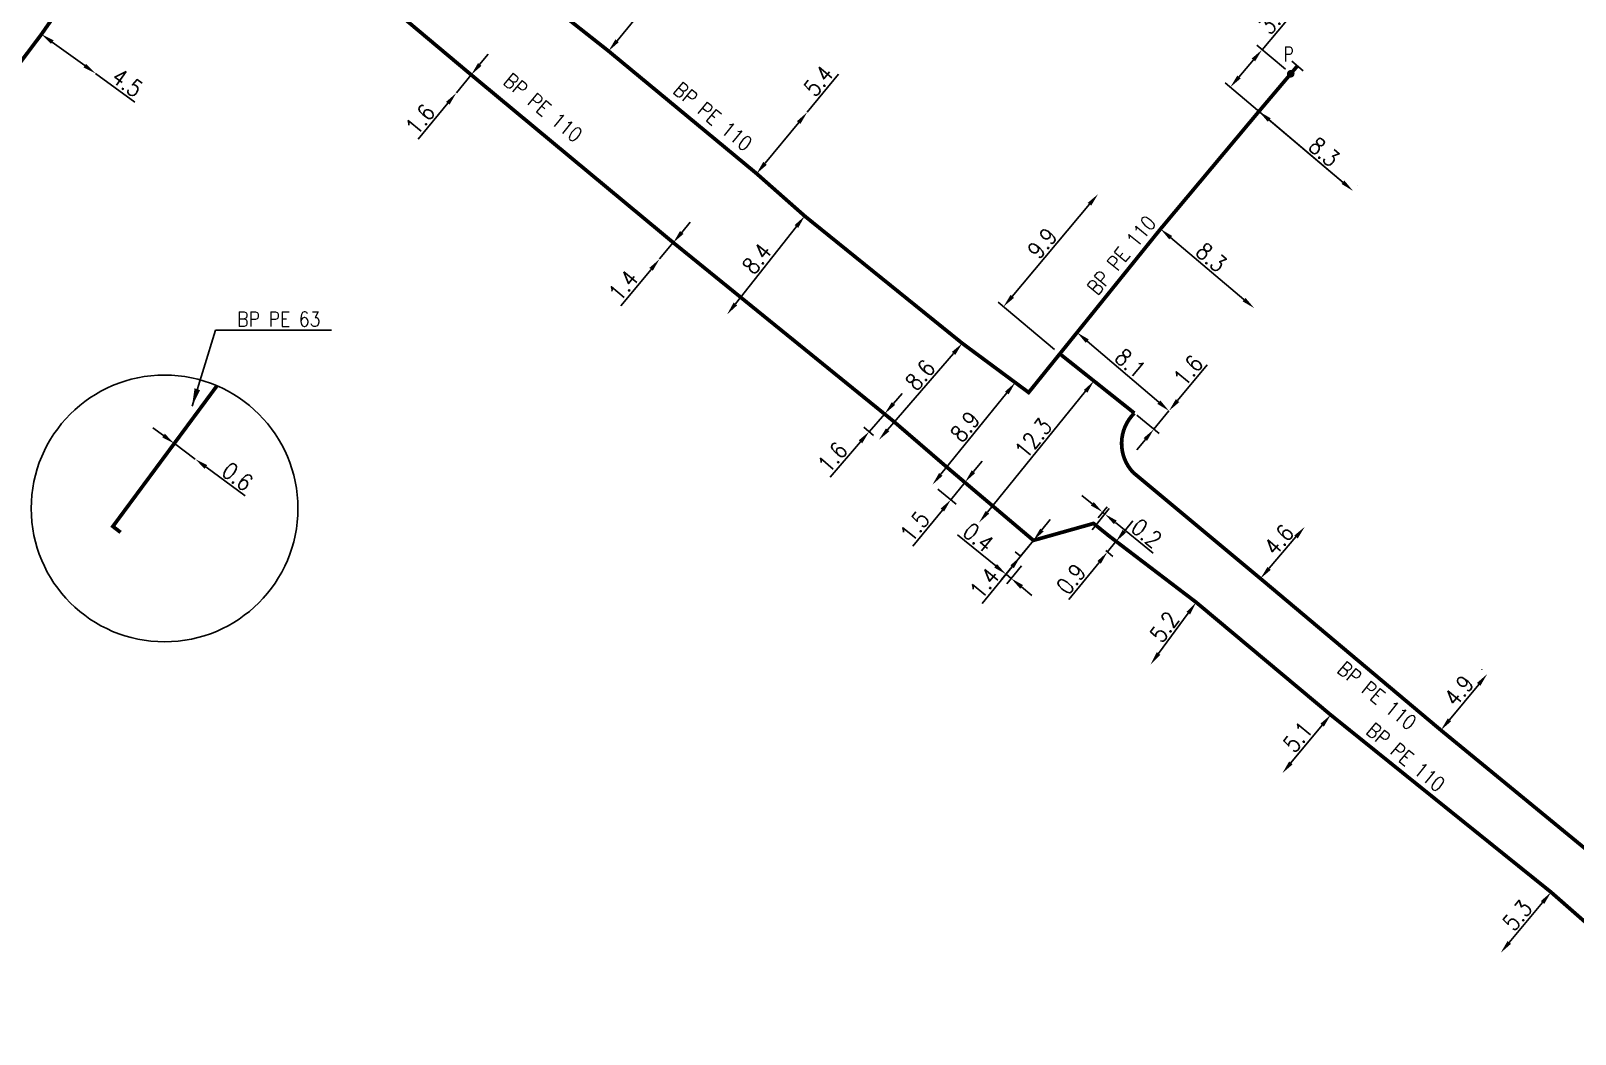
# Model space of a CAD drawing. Header units: millimetres. Extents: x 184998 to 186003, y 126995 to 128002.
# Drawn here: x 185637.4 to 185741.4, y 127621.7 to 127689.2 of the extents above; entities that cross this region are included whole.
import ezdxf
from ezdxf.enums import TextEntityAlignment as Align

# ---------------------------------------------------------------- set-up
doc = ezdxf.new("R2010")
doc.units = ezdxf.units.MM
doc.header["$PDMODE"] = 34
doc.linetypes.add('L_25_PE', pattern=[2000, 1000, 1000])
doc.layers.get('0').update_dxf_attribs({"linetype": 'CONTINUOUS'})
doc.layers.get('DEFPOINTS').update_dxf_attribs({"linetype": 'CONTINUOUS'})
for name, color, linetype in [('L_150', 1, 'CONTINUOUS'), ('L_300', 7, 'CONTINUOUS'), ('L_340', 7, 'CONTINUOUS'), ('L_900', 7, 'CONTINUOUS')]:
    doc.layers.add(name, color=color, linetype=linetype)
doc.styles.add('G_ROMANS', font='ROMANS.SHX', dxfattribs={"width": 0.75})
doc.styles.get("Standard").update_dxf_attribs({"font": 'romans.shx', "width": 0.85})
doc.dimstyles.get("Standard").update_dxf_attribs({"dimtxt": 1.5, "dimasz": 1.2, "dimexe": 0.625, "dimexo": 0.625, "dimgap": 0.25, "dimtad": 1, "dimdec": 1, "dimzin": 0, "dimdsep": 46, "dimtxsty": 'Standard', "dimcen": -0.5, "dimadec": 0, "dimazin": 0, "dimtfac": 1, "dimtdec": 1, "dimtmove": 0, "dimatfit": 3, "dimfxl": 0, "dimtolj": 1, "dimtzin": 0, "dimarcsym": 0})

# ---------------------------------------------------------------- blocks, each defined once
blk = doc.blocks.new('*D470')
at = {"layer": 'DEFPOINTS', "color": 0, "linetype": 'Continuous', "transparency": 16777216}
for p in [(185638.1, 127688.99), (185641.75, 127686.35), (185641.75, 127686.35)]:
    blk.add_point(p, dxfattribs=at)
at = {"layer": 'L_150', "color": 0, "linetype": 'Continuous', "lineweight": -2, "transparency": 16777216}
for p, q in [((185638.83, 127688.46), (185641.02, 127686.88)), ((185641.75, 127686.35), (185644.4, 127684.42))]:
    blk.add_line(p, q, dxfattribs=at)
at = {"layer": 'L_150', "color": 0, "linetype": 'Continuous', "transparency": 16777216}
for points in [[(185638.92, 127688.59), (185638.74, 127688.34), (185638.1, 127688.99)], [(185641.11, 127687), (185640.93, 127686.76), (185641.75, 127686.35)]]:
    blk.add_solid(points, dxfattribs=at)
at = {"layer": 'L_150', "color": 0, "linetype": 'Continuous', "transparency": 16777216, "insert": (185643.88, 127685.73), "char_height": 1.125, "attachment_point": 5, "rotation": 324.0127}
blk.add_mtext('\\A1;4.5', dxfattribs=at)
blk = doc.blocks.new('*D533')
at = {"layer": 'DEFPOINTS', "color": 0, "linetype": 'Continuous', "transparency": 16777216}
for p in [(185679.69, 127691.98), (185679.69, 127691.98), (185676.29, 127687.86)]:
    blk.add_point(p, dxfattribs=at)
at = {"layer": 'L_150', "color": 0, "linetype": 'Continuous', "lineweight": -2, "transparency": 16777216}
for p, q in [((185679.69, 127691.98), (185681.77, 127694.51)), ((185676.86, 127688.55), (185679.11, 127691.28))]:
    blk.add_line(p, q, dxfattribs=at)
at = {"layer": 'L_150', "color": 0, "linetype": 'Continuous', "transparency": 16777216}
for points in [[(185679, 127691.38), (185679.23, 127691.19), (185679.69, 127691.98)], [(185676.75, 127688.65), (185676.98, 127688.46), (185676.29, 127687.86)]]:
    blk.add_solid(points, dxfattribs=at)
at = {"layer": 'L_150', "color": 0, "linetype": 'Continuous', "transparency": 16777216, "insert": (185680.44, 127694.07), "char_height": 1.125, "attachment_point": 5, "rotation": 50.4759}
blk.add_mtext('\\A1;5.3', dxfattribs=at)
blk = doc.blocks.new('*D534')
at = {"layer": 'DEFPOINTS', "color": 0, "linetype": 'Continuous', "transparency": 16777216}
for p in [(185689.67, 127683.74), (185689.67, 127683.74), (185686.26, 127679.61)]:
    blk.add_point(p, dxfattribs=at)
at = {"layer": 'L_150', "color": 0, "linetype": 'Continuous', "lineweight": -2, "transparency": 16777216}
for p, q in [((185689.67, 127683.74), (185691.78, 127686.3)), ((185686.83, 127680.3), (185689.1, 127683.05))]:
    blk.add_line(p, q, dxfattribs=at)
at = {"layer": 'L_150', "color": 0, "linetype": 'Continuous', "transparency": 16777216}
for points in [[(185688.98, 127683.14), (185689.21, 127682.95), (185689.67, 127683.74)], [(185686.71, 127680.4), (185686.95, 127680.2), (185686.26, 127679.61)]]:
    blk.add_solid(points, dxfattribs=at)
at = {"layer": 'L_150', "color": 0, "linetype": 'Continuous', "transparency": 16777216, "insert": (185690.43, 127685.85), "char_height": 1.125, "attachment_point": 5, "rotation": 50.4759}
blk.add_mtext('\\A1;5.4', dxfattribs=at)
blk = doc.blocks.new('*D535')
at = {"layer": 'DEFPOINTS', "color": 0, "linetype": 'Continuous', "transparency": 16777216}
for p in [(185689.5, 127676.75), (185684.27, 127670.12), (185684.27, 127670.12)]:
    blk.add_point(p, dxfattribs=at)
at = {"layer": 'L_150', "color": 0, "linetype": 'Continuous', "lineweight": -2, "transparency": 16777216}
blk.add_line((185688.94, 127676.04), (185684.83, 127670.83), dxfattribs=at)
at = {"layer": 'L_150', "color": 0, "linetype": 'Continuous', "transparency": 16777216}
for points in [[(185688.82, 127676.14), (185689.06, 127675.95), (185689.5, 127676.75)], [(185684.71, 127670.92), (185684.95, 127670.74), (185684.27, 127670.12)]]:
    blk.add_solid(points, dxfattribs=at)
at = {"layer": 'L_150', "color": 0, "linetype": 'Continuous', "transparency": 16777216, "insert": (185686.28, 127673.88), "char_height": 1.125, "attachment_point": 5, "rotation": 51.7425}
blk.add_mtext('\\A1;8.4', dxfattribs=at)
blk = doc.blocks.new('*D536')
at = {"layer": 'DEFPOINTS', "color": 0, "linetype": 'Continuous', "transparency": 16777216}
for p in [(185700.11, 127668.18), (185694.49, 127661.67), (185694.49, 127661.67)]:
    blk.add_point(p, dxfattribs=at)
at = {"layer": 'L_150', "color": 0, "linetype": 'Continuous', "lineweight": -2, "transparency": 16777216}
blk.add_line((185699.52, 127667.5), (185695.08, 127662.35), dxfattribs=at)
at = {"layer": 'L_150', "color": 0, "linetype": 'Continuous', "transparency": 16777216}
for points in [[(185699.41, 127667.6), (185699.64, 127667.4), (185700.11, 127668.18)], [(185694.97, 127662.45), (185695.2, 127662.26), (185694.49, 127661.67)]]:
    blk.add_solid(points, dxfattribs=at)
at = {"layer": 'L_150', "color": 0, "linetype": 'Continuous', "transparency": 16777216, "insert": (185697.28, 127666.05), "char_height": 1.125, "attachment_point": 5, "rotation": 49.2048}
blk.add_mtext('\\A1;8.6', dxfattribs=at)
blk = doc.blocks.new('*D537')
at = {"layer": 'DEFPOINTS', "color": 0, "linetype": 'Continuous', "transparency": 16777216}
for p in [(185703.68, 127665.54), (185698.1, 127658.66), (185698.1, 127658.66)]:
    blk.add_point(p, dxfattribs=at)
at = {"layer": 'L_150', "color": 0, "linetype": 'Continuous', "lineweight": -2, "transparency": 16777216}
blk.add_line((185703.11, 127664.84), (185698.66, 127659.36), dxfattribs=at)
at = {"layer": 'L_150', "color": 0, "linetype": 'Continuous', "transparency": 16777216}
for points in [[(185702.99, 127664.93), (185703.23, 127664.74), (185703.68, 127665.54)], [(185698.55, 127659.45), (185698.78, 127659.26), (185698.1, 127658.66)]]:
    blk.add_solid(points, dxfattribs=at)
at = {"layer": 'L_150', "color": 0, "linetype": 'Continuous', "transparency": 16777216, "insert": (185700.3, 127662.57), "char_height": 1.125, "attachment_point": 5, "rotation": 50.9417}
blk.add_mtext('\\A1;8.9', dxfattribs=at)
blk = doc.blocks.new('*D540')
at = {"layer": 'DEFPOINTS', "color": 0, "linetype": 'Continuous', "transparency": 16777216}
for p in [(185667.04, 127686.26), (185666.04, 127685.04), (185666.04, 127685.04)]:
    blk.add_point(p, dxfattribs=at)
at = {"layer": 'L_150', "color": 0, "linetype": 'Continuous', "lineweight": -2, "transparency": 16777216}
for p, q in [((185667.61, 127686.96), (185668.18, 127687.65)), ((185667.04, 127686.26), (185666.04, 127685.04)), ((185665.47, 127684.34), (185663.47, 127681.92))]:
    blk.add_line(p, q, dxfattribs=at)
at = {"layer": 'L_150', "color": 0, "linetype": 'Continuous', "transparency": 16777216}
for points in [[(185667.5, 127687.05), (185667.73, 127686.86), (185667.04, 127686.26)], [(185665.35, 127684.44), (185665.58, 127684.25), (185666.04, 127685.04)]]:
    blk.add_solid(points, dxfattribs=at)
at = {"layer": 'L_150', "color": 0, "linetype": 'Continuous', "transparency": 16777216, "insert": (185663.6, 127683.26), "char_height": 1.125, "attachment_point": 5, "rotation": 50.5687}
blk.add_mtext('\\A1;1.6', dxfattribs=at)
blk = doc.blocks.new('*D541')
at = {"layer": 'DEFPOINTS', "color": 0, "linetype": 'Continuous', "transparency": 16777216}
for p in [(185680.65, 127674.96), (185679.73, 127673.86), (185679.73, 127673.86)]:
    blk.add_point(p, dxfattribs=at)
at = {"layer": 'L_150', "color": 0, "linetype": 'Continuous', "lineweight": -2, "transparency": 16777216}
for p, q in [((185681.22, 127675.65), (185681.79, 127676.34)), ((185680.65, 127674.96), (185679.73, 127673.86)), ((185679.16, 127673.16), (185677.12, 127670.71))]:
    blk.add_line(p, q, dxfattribs=at)
at = {"layer": 'L_150', "color": 0, "linetype": 'Continuous', "transparency": 16777216}
for points in [[(185681.1, 127675.74), (185681.34, 127675.55), (185680.65, 127674.96)], [(185679.04, 127673.26), (185679.27, 127673.07), (185679.73, 127673.86)]]:
    blk.add_solid(points, dxfattribs=at)
at = {"layer": 'L_150', "color": 0, "linetype": 'Continuous', "transparency": 16777216, "insert": (185677.28, 127672.07), "char_height": 1.125, "attachment_point": 5, "rotation": 50.3358}
blk.add_mtext('\\A1;1.4', dxfattribs=at)
blk = doc.blocks.new('*D542')
at = {"layer": 'DEFPOINTS', "color": 0, "linetype": 'Continuous', "transparency": 16777216}
for p in [(185693.84, 127662.23), (185695.53, 127662.89), (185694.49, 127661.68)]:
    blk.add_point(p, dxfattribs=at)
at = {"layer": 'L_150', "color": 0, "linetype": 'Continuous', "lineweight": -2, "transparency": 16777216}
for p, q in [((185695.48, 127664.13), (185696.06, 127664.81)), ((185694.89, 127663.44), (185693.84, 127662.23)), ((185695.18, 127663.19), (185694.53, 127663.75)), ((185694.13, 127661.98), (185693.49, 127662.54)), ((185693.26, 127661.55), (185691.21, 127659.17))]:
    blk.add_line(p, q, dxfattribs=at)
at = {"layer": 'L_150', "color": 0, "linetype": 'Continuous', "transparency": 16777216}
for points in [[(185695.36, 127664.22), (185695.59, 127664.03), (185694.89, 127663.44)], [(185693.14, 127661.65), (185693.37, 127661.45), (185693.84, 127662.23)]]:
    blk.add_solid(points, dxfattribs=at)
at = {"layer": 'L_150', "color": 0, "linetype": 'Continuous', "transparency": 16777216, "insert": (185691.37, 127660.51), "char_height": 1.125, "attachment_point": 5, "rotation": 49.2808}
blk.add_mtext('\\A1;1.6', dxfattribs=at)
blk = doc.blocks.new('*D543')
at = {"layer": 'DEFPOINTS', "color": 0, "linetype": 'Continuous', "transparency": 16777216}
for p in [(185699.06, 127659.85), (185698.1, 127658.66), (185699.34, 127657.65)]:
    blk.add_point(p, dxfattribs=at)
at = {"layer": 'L_150', "color": 0, "linetype": 'Continuous', "lineweight": -2, "transparency": 16777216}
for p, q in [((185700.87, 127659.54), (185701.44, 127660.24)), ((185699.42, 127659.55), (185700.67, 127658.54)), ((185698.46, 127658.36), (185699.7, 127657.35)), ((185700.3, 127658.84), (185699.34, 127657.65)), ((185698.77, 127656.95), (185696.79, 127654.51))]:
    blk.add_line(p, q, dxfattribs=at)
at = {"layer": 'L_150', "color": 0, "linetype": 'Continuous', "transparency": 16777216}
for points in [[(185700.75, 127659.63), (185700.98, 127659.44), (185700.3, 127658.84)], [(185698.65, 127657.05), (185698.89, 127656.86), (185699.34, 127657.65)]]:
    blk.add_solid(points, dxfattribs=at)
at = {"layer": 'L_150', "color": 0, "linetype": 'Continuous', "transparency": 16777216, "insert": (185696.91, 127655.85), "char_height": 1.125, "attachment_point": 5, "rotation": 50.9417}
blk.add_mtext('\\A1;1.5', dxfattribs=at)
blk = doc.blocks.new('*D544')
at = {"layer": 'DEFPOINTS', "color": 0, "linetype": 'Continuous', "transparency": 16777216}
for p in [(185704.9, 127654.91), (185704.38, 127653.55), (185703.4, 127652.35)]:
    blk.add_point(p, dxfattribs=at)
at = {"layer": 'L_150', "color": 0, "linetype": 'Continuous', "lineweight": -2, "transparency": 16777216}
for p, q in [((185702.36, 127653.2), (185699.78, 127655.29)), ((185704.61, 127654.55), (185702.76, 127652.27)), ((185703.4, 127652.35), (185703.06, 127652.63)), ((185704.09, 127653.19), (185703.11, 127651.98)), ((185704.1, 127651.78), (185704.8, 127651.21))]:
    blk.add_line(p, q, dxfattribs=at)
at = {"layer": 'L_150', "color": 0, "linetype": 'Continuous', "transparency": 16777216}
for points in [[(185702.45, 127653.31), (185702.26, 127653.08), (185703.06, 127652.63)], [(185704.2, 127651.9), (185704.01, 127651.66), (185703.4, 127652.35)]]:
    blk.add_solid(points, dxfattribs=at)
at = {"layer": 'L_150', "color": 0, "linetype": 'Continuous', "transparency": 16777216, "insert": (185701.19, 127655.11), "char_height": 1.125, "attachment_point": 5, "rotation": 320.9417}
blk.add_mtext('\\A1;0.4', dxfattribs=at)
blk = doc.blocks.new('*D545')
at = {"layer": 'DEFPOINTS', "color": 0, "linetype": 'Continuous', "transparency": 16777216}
for p in [(185708.95, 127656.05), (185709.72, 127656.68), (185708.56, 127655.25)]:
    blk.add_point(p, dxfattribs=at)
at = {"layer": 'L_150', "color": 0, "linetype": 'Continuous', "lineweight": -2, "transparency": 16777216}
for p, q in [((185708.86, 127657.37), (185708.16, 127657.94)), ((185708.85, 127655.61), (185710.01, 127657.05)), ((185709.25, 127656.42), (185709.86, 127657.17)), ((185709.56, 127656.81), (185709.72, 127656.68)), ((185710.42, 127656.12), (185712.97, 127654.06))]:
    blk.add_line(p, q, dxfattribs=at)
at = {"layer": 'L_150', "color": 0, "linetype": 'Continuous', "transparency": 16777216}
for points in [[(185708.96, 127657.49), (185708.77, 127657.26), (185709.56, 127656.81)], [(185710.51, 127656.24), (185710.32, 127656), (185709.72, 127656.68)]]:
    blk.add_solid(points, dxfattribs=at)
at = {"layer": 'L_150', "color": 0, "linetype": 'Continuous', "transparency": 16777216, "insert": (185712.52, 127655.39), "char_height": 1.125, "attachment_point": 5, "rotation": 321.1025}
blk.add_mtext('\\A1;0.2', dxfattribs=at)
blk = doc.blocks.new('*D546')
at = {"layer": 'DEFPOINTS', "color": 0, "linetype": 'Continuous', "transparency": 16777216}
for p in [(185709.99, 127655.21), (185709.42, 127654.51), (185709.89, 127654.13)]:
    blk.add_point(p, dxfattribs=at)
at = {"layer": 'L_150', "color": 0, "linetype": 'Continuous', "lineweight": -2, "transparency": 16777216}
for p, q in [((185711.03, 127655.53), (185711.59, 127656.22)), ((185710.46, 127654.83), (185709.89, 127654.13)), ((185710.35, 127654.92), (185710.82, 127654.53)), ((185709.78, 127654.22), (185710.26, 127653.83)), ((185709.33, 127653.43), (185707.29, 127650.92))]:
    blk.add_line(p, q, dxfattribs=at)
at = {"layer": 'L_150', "color": 0, "linetype": 'Continuous', "transparency": 16777216}
for points in [[(185710.91, 127655.62), (185711.14, 127655.43), (185710.46, 127654.83)], [(185709.21, 127653.52), (185709.44, 127653.34), (185709.89, 127654.13)]]:
    blk.add_solid(points, dxfattribs=at)
at = {"layer": 'L_150', "color": 0, "linetype": 'Continuous', "transparency": 16777216, "insert": (185707.44, 127652.3), "char_height": 1.125, "attachment_point": 5, "rotation": 50.9335}
blk.add_mtext('\\A1;0.9', dxfattribs=at)
blk = doc.blocks.new('*D547')
at = {"layer": 'DEFPOINTS', "color": 0, "linetype": 'Continuous', "transparency": 16777216}
for p in [(185715.86, 127650.74), (185712.8, 127646.56), (185712.8, 127646.56)]:
    blk.add_point(p, dxfattribs=at)
at = {"layer": 'L_150', "color": 0, "linetype": 'Continuous', "lineweight": -2, "transparency": 16777216}
blk.add_line((185715.33, 127650.01), (185713.33, 127647.29), dxfattribs=at)
at = {"layer": 'L_150', "color": 0, "linetype": 'Continuous', "transparency": 16777216}
for points in [[(185715.21, 127650.1), (185715.45, 127649.92), (185715.86, 127650.74)], [(185713.21, 127647.38), (185713.45, 127647.2), (185712.8, 127646.56)]]:
    blk.add_solid(points, dxfattribs=at)
at = {"layer": 'L_150', "color": 0, "linetype": 'Continuous', "transparency": 16777216, "insert": (185713.72, 127649.09), "char_height": 1.125, "attachment_point": 5, "rotation": 53.7555}
blk.add_mtext('\\A1;5.2', dxfattribs=at)
blk = doc.blocks.new('*D548')
at = {"layer": 'DEFPOINTS', "color": 0, "linetype": 'Continuous', "transparency": 16777216}
for p in [(185724.92, 127643.16), (185721.67, 127639.24), (185721.67, 127639.24)]:
    blk.add_point(p, dxfattribs=at)
at = {"layer": 'L_150', "color": 0, "linetype": 'Continuous', "lineweight": -2, "transparency": 16777216}
blk.add_line((185724.34, 127642.47), (185722.24, 127639.93), dxfattribs=at)
at = {"layer": 'L_150', "color": 0, "linetype": 'Continuous', "transparency": 16777216}
for points in [[(185724.23, 127642.57), (185724.46, 127642.37), (185724.92, 127643.16)], [(185722.12, 127640.02), (185722.36, 127639.83), (185721.67, 127639.24)]]:
    blk.add_solid(points, dxfattribs=at)
at = {"layer": 'L_150', "color": 0, "linetype": 'Continuous', "transparency": 16777216, "insert": (185722.71, 127641.68), "char_height": 1.125, "attachment_point": 5, "rotation": 50.3725}
blk.add_mtext('\\A1;5.1', dxfattribs=at)
blk = doc.blocks.new('*D549')
at = {"layer": 'DEFPOINTS', "color": 0, "linetype": 'Continuous', "transparency": 16777216}
for p in [(185739.76, 127631.22), (185736.37, 127627.14), (185736.37, 127627.14)]:
    blk.add_point(p, dxfattribs=at)
at = {"layer": 'L_150', "color": 0, "linetype": 'Continuous', "lineweight": -2, "transparency": 16777216}
blk.add_line((185739.18, 127630.52), (185736.94, 127627.83), dxfattribs=at)
at = {"layer": 'L_150', "color": 0, "linetype": 'Continuous', "transparency": 16777216}
for points in [[(185739.07, 127630.62), (185739.3, 127630.43), (185739.76, 127631.22)], [(185736.83, 127627.93), (185737.06, 127627.74), (185736.37, 127627.14)]]:
    blk.add_solid(points, dxfattribs=at)
at = {"layer": 'L_150', "color": 0, "linetype": 'Continuous', "transparency": 16777216, "insert": (185737.49, 127629.66), "char_height": 1.125, "attachment_point": 5, "rotation": 50.2659}
blk.add_mtext('\\A1;5.3', dxfattribs=at)
blk = doc.blocks.new('*D550')
at = {"layer": 'DEFPOINTS', "color": 0, "linetype": 'Continuous', "transparency": 16777216}
for p in [(185707.84, 127668.91), (185714.03, 127663.63), (185714.03, 127663.63)]:
    blk.add_point(p, dxfattribs=at)
at = {"layer": 'L_150', "color": 0, "linetype": 'Continuous', "lineweight": -2, "transparency": 16777216}
blk.add_line((185708.53, 127668.33), (185713.35, 127664.21), dxfattribs=at)
at = {"layer": 'L_150', "color": 0, "linetype": 'Continuous', "transparency": 16777216}
for points in [[(185708.63, 127668.44), (185708.43, 127668.21), (185707.84, 127668.91)], [(185713.45, 127664.33), (185713.25, 127664.1), (185714.03, 127663.63)]]:
    blk.add_solid(points, dxfattribs=at)
at = {"layer": 'L_150', "color": 0, "linetype": 'Continuous', "transparency": 16777216, "insert": (185711.43, 127666.84), "char_height": 1.125, "attachment_point": 5, "rotation": 319.4978}
blk.add_mtext('\\A1;8.1', dxfattribs=at)
blk = doc.blocks.new('*D551')
at = {"layer": 'DEFPOINTS', "color": 0, "linetype": 'Continuous', "transparency": 16777216}
for p in [(185713.46, 127675.88), (185719.77, 127670.55), (185719.77, 127670.55)]:
    blk.add_point(p, dxfattribs=at)
at = {"layer": 'L_150', "color": 0, "linetype": 'Continuous', "lineweight": -2, "transparency": 16777216}
blk.add_line((185714.14, 127675.3), (185719.08, 127671.13), dxfattribs=at)
at = {"layer": 'L_150', "color": 0, "linetype": 'Continuous', "transparency": 16777216}
for points in [[(185714.24, 127675.41), (185714.05, 127675.18), (185713.46, 127675.88)], [(185719.18, 127671.24), (185718.98, 127671.01), (185719.77, 127670.55)]]:
    blk.add_solid(points, dxfattribs=at)
at = {"layer": 'L_150', "color": 0, "linetype": 'Continuous', "transparency": 16777216, "insert": (185716.88, 127673.97), "char_height": 1.125, "attachment_point": 5, "rotation": 319.8187}
blk.add_mtext('\\A1;8.3', dxfattribs=at)
blk = doc.blocks.new('*D552')
at = {"layer": 'DEFPOINTS', "color": 0, "linetype": 'Continuous', "transparency": 16777216}
for p in [(185720.09, 127683.8), (185726.43, 127678.44), (185726.43, 127678.44)]:
    blk.add_point(p, dxfattribs=at)
at = {"layer": 'L_150', "color": 0, "linetype": 'Continuous', "lineweight": -2, "transparency": 16777216}
for p, q in [((185720.39, 127684.15), (185720.39, 127684.15)), ((185720.78, 127683.22), (185725.75, 127679.02)), ((185726.74, 127678.8), (185726.74, 127678.8))]:
    blk.add_line(p, q, dxfattribs=at)
at = {"layer": 'L_150', "color": 0, "linetype": 'Continuous', "transparency": 16777216}
for points in [[(185720.88, 127683.33), (185720.68, 127683.1), (185720.09, 127683.8)], [(185725.84, 127679.14), (185725.65, 127678.91), (185726.43, 127678.44)]]:
    blk.add_solid(points, dxfattribs=at)
at = {"layer": 'L_150', "color": 0, "linetype": 'Continuous', "transparency": 16777216, "insert": (185724.48, 127681.07), "char_height": 1.125, "attachment_point": 5, "rotation": 319.8187}
blk.add_mtext('\\A1;8.3', dxfattribs=at)
blk = doc.blocks.new('*D553')
at = {"layer": 'DEFPOINTS', "color": 0, "linetype": 'Continuous', "transparency": 16777216}
for p in [(185722.23, 127686.33), (185718.16, 127685.43), (185726.43, 127678.44)]:
    blk.add_point(p, dxfattribs=at)
at = {"layer": 'L_300', "color": 0, "linetype": 'Continuous', "lineweight": -2, "transparency": 16777216}
for p, q in [((185720.3, 127687.95), (185722.41, 127690.46)), ((185721.87, 127686.63), (185719.94, 127688.26)), ((185718.74, 127686.11), (185719.72, 127687.27)), ((185726.08, 127678.74), (185717.81, 127685.73))]:
    blk.add_line(p, q, dxfattribs=at)
at = {"layer": 'L_300', "color": 0, "linetype": 'Continuous', "transparency": 16777216}
for points in [[(185719.6, 127687.36), (185719.83, 127687.17), (185720.3, 127687.95)], [(185718.63, 127686.21), (185718.86, 127686.02), (185718.16, 127685.43)]]:
    blk.add_solid(points, dxfattribs=at)
at = {"layer": 'L_300', "color": 0, "linetype": 'Continuous', "transparency": 16777216, "insert": (185721.07, 127690.03), "char_height": 1.125, "attachment_point": 5, "rotation": 49.8187}
blk.add_mtext('\\A1;3.3', dxfattribs=at)
blk = doc.blocks.new('*D554')
at = {"layer": 'DEFPOINTS', "color": 0, "linetype": 'Continuous', "transparency": 16777216}
for p in [(185709.26, 127678.23), (185709.26, 127678.23), (185706.68, 127667.47)]:
    blk.add_point(p, dxfattribs=at)
at = {"layer": 'L_150', "color": 0, "linetype": 'Continuous', "lineweight": -2, "transparency": 16777216}
for p, q in [((185703.47, 127671.34), (185708.68, 127677.54)), ((185706.32, 127667.77), (185702.53, 127670.95))]:
    blk.add_line(p, q, dxfattribs=at)
at = {"layer": 'L_150', "color": 0, "linetype": 'Continuous', "transparency": 16777216}
for points in [[(185708.56, 127677.64), (185708.79, 127677.45), (185709.26, 127678.23)], [(185703.36, 127671.44), (185703.59, 127671.24), (185702.89, 127670.65)]]:
    blk.add_solid(points, dxfattribs=at)
at = {"layer": 'L_150', "color": 0, "linetype": 'Continuous', "transparency": 16777216, "insert": (185705.5, 127674.92), "char_height": 1.125, "attachment_point": 5, "rotation": 49.9997}
blk.add_mtext('\\A1;9.9', dxfattribs=at)
blk = doc.blocks.new('*D555')
at = {"layer": 'DEFPOINTS', "color": 0, "linetype": 'Continuous', "transparency": 16777216}
for p in [(185711.51, 127663.64), (185714.03, 127663.63), (185714.03, 127663.63)]:
    blk.add_point(p, dxfattribs=at)
at = {"layer": 'L_150', "color": 0, "linetype": 'Continuous', "lineweight": -2, "transparency": 16777216}
for p, q in [((185714.61, 127664.32), (185716.61, 127666.74)), ((185711.87, 127663.34), (185713.37, 127662.1)), ((185713.01, 127662.39), (185714.03, 127663.63)), ((185712.44, 127661.7), (185711.86, 127661.01))]:
    blk.add_line(p, q, dxfattribs=at)
at = {"layer": 'L_150', "color": 0, "linetype": 'Continuous', "transparency": 16777216}
for points in [[(185714.49, 127664.42), (185714.72, 127664.22), (185714.03, 127663.63)], [(185712.32, 127661.8), (185712.55, 127661.61), (185713.01, 127662.39)]]:
    blk.add_solid(points, dxfattribs=at)
at = {"layer": 'L_150', "color": 0, "linetype": 'Continuous', "transparency": 16777216, "insert": (185715.32, 127666.35), "char_height": 1.125, "attachment_point": 5, "rotation": 50.3586}
blk.add_mtext('\\A1;1.6', dxfattribs=at)
blk = doc.blocks.new('*D556')
at = {"layer": 'DEFPOINTS', "color": 0, "linetype": 'Continuous', "transparency": 16777216}
for p in [(185723.17, 127655.82), (185723.17, 127655.82), (185720.19, 127652.34)]:
    blk.add_point(p, dxfattribs=at)
at = {"layer": 'L_150', "color": 0, "linetype": 'Continuous', "lineweight": -2, "transparency": 16777216}
blk.add_line((185720.78, 127653.03), (185722.58, 127655.14), dxfattribs=at)
at = {"layer": 'L_150', "color": 0, "linetype": 'Continuous', "transparency": 16777216}
for points in [[(185722.47, 127655.24), (185722.7, 127655.04), (185723.17, 127655.82)], [(185720.66, 127653.12), (185720.89, 127652.93), (185720.19, 127652.34)]]:
    blk.add_solid(points, dxfattribs=at)
at = {"layer": 'L_150', "color": 0, "linetype": 'Continuous', "transparency": 16777216, "insert": (185721.43, 127654.95), "char_height": 1.125, "attachment_point": 5, "rotation": 49.4978}
blk.add_mtext('\\A1;4.6', dxfattribs=at)
blk = doc.blocks.new('*D557')
at = {"layer": 'DEFPOINTS', "color": 0, "linetype": 'Continuous', "transparency": 16777216}
for p in [(185735.46, 127645.91), (185735.46, 127645.91), (185732.34, 127642.13)]:
    blk.add_point(p, dxfattribs=at)
at = {"layer": 'L_150', "color": 0, "linetype": 'Continuous', "lineweight": -2, "transparency": 16777216}
for p, q in [((185735.1, 127646.2), (185735.1, 127646.21)), ((185732.91, 127642.82), (185734.89, 127645.21)), ((185731.98, 127642.43), (185731.98, 127642.43))]:
    blk.add_line(p, q, dxfattribs=at)
at = {"layer": 'L_150', "color": 0, "linetype": 'Continuous', "transparency": 16777216}
for points in [[(185734.77, 127645.31), (185735, 127645.12), (185735.46, 127645.91)], [(185732.8, 127642.92), (185733.03, 127642.73), (185732.34, 127642.13)]]:
    blk.add_solid(points, dxfattribs=at)
at = {"layer": 'L_150', "color": 0, "linetype": 'Continuous', "transparency": 16777216, "insert": (185733.56, 127644.79), "char_height": 1.125, "attachment_point": 5, "rotation": 50.4151}
blk.add_mtext('\\A1;4.9', dxfattribs=at)
blk = doc.blocks.new('L_340_07')
at = {"color": 0, "linetype": 'Continuous', "const_width": 0.25, "flags": 128}
blk.add_lwpolyline([(0, 0), (0.35, 0)], dxfattribs=at)
at = {"color": 0, "linetype": 'Continuous', "flags": 128}
blk.add_lwpolyline([(0.35, -0.5), (0.35, 0.5)], dxfattribs=at)
at = {"color": 0, "linetype": 'Continuous', "width": 0.75, "flags": 3}
for tag, p in [('DEF_LEG', (0.72, -3.47)), ('DEF_COUP', (0.72, -5.97)), ('DEF_TYPE', (0.72, -8.47))]:
    blk.add_attdef(tag, text='', height=1.2, dxfattribs=at).set_placement(p, align=Align.MIDDLE)
blk = doc.blocks.new('*D562')
at = {"layer": 'DEFPOINTS', "color": 0, "linetype": 'Continuous', "transparency": 16777216}
for p in [(185704.9, 127654.91), (185704.04, 127653.84), (185704.38, 127653.55)]:
    blk.add_point(p, dxfattribs=at)
at = {"layer": 'L_150', "color": 0, "linetype": 'Continuous', "lineweight": -2, "transparency": 16777216}
for p, q in [((185705.47, 127655.61), (185706.04, 127656.31)), ((185704.9, 127654.91), (185704.04, 127653.84)), ((185704.02, 127653.85), (185703.67, 127654.13)), ((185703.47, 127653.14), (185701.46, 127650.66))]:
    blk.add_line(p, q, dxfattribs=at)
at = {"layer": 'L_150', "color": 0, "linetype": 'Continuous', "transparency": 16777216}
for points in [[(185705.36, 127655.7), (185705.59, 127655.51), (185704.9, 127654.91)], [(185703.35, 127653.23), (185703.58, 127653.04), (185704.04, 127653.84)]]:
    blk.add_solid(points, dxfattribs=at)
at = {"layer": 'L_150', "color": 0, "linetype": 'Continuous', "transparency": 16777216, "insert": (185701.6, 127652.02), "char_height": 1.125, "attachment_point": 5, "rotation": 50.9417}
blk.add_mtext('\\A1;1.4', dxfattribs=at)
blk = doc.blocks.new('*D563')
at = {"layer": 'DEFPOINTS', "color": 0, "linetype": 'Continuous', "transparency": 16777216}
for p in [(185708.98, 127665.65), (185701.24, 127656.11), (185701.24, 127656.11)]:
    blk.add_point(p, dxfattribs=at)
at = {"layer": 'L_150', "color": 0, "linetype": 'Continuous', "lineweight": -2, "transparency": 16777216}
blk.add_line((185708.41, 127664.95), (185701.81, 127656.81), dxfattribs=at)
at = {"layer": 'L_150', "color": 0, "linetype": 'Continuous', "transparency": 16777216}
for points in [[(185708.3, 127665.04), (185708.53, 127664.85), (185708.98, 127665.65)], [(185701.69, 127656.9), (185701.92, 127656.71), (185701.24, 127656.11)]]:
    blk.add_solid(points, dxfattribs=at)
at = {"layer": 'L_150', "color": 0, "linetype": 'Continuous', "transparency": 16777216, "insert": (185704.89, 127661.79), "char_height": 1.125, "attachment_point": 5, "rotation": 50.9417}
blk.add_mtext('\\A1;12.3', dxfattribs=at)
blk = doc.blocks.new('*D869')
at = {"layer": 'DEFPOINTS', "color": 0, "linetype": 'Continuous', "transparency": 16777216}
for p in [(185647.05, 127661.43), (185648.45, 127660.39), (185648.45, 127660.39)]:
    blk.add_point(p, dxfattribs=at)
at = {"layer": 'L_900', "color": 0, "linetype": 'Continuous', "lineweight": -2, "transparency": 16777216}
for p, q in [((185646.32, 127661.97), (185645.6, 127662.5)), ((185647.05, 127661.43), (185648.45, 127660.39)), ((185649.17, 127659.86), (185651.81, 127657.9))]:
    blk.add_line(p, q, dxfattribs=at)
at = {"layer": 'L_900', "color": 0, "linetype": 'Continuous', "transparency": 16777216}
for points in [[(185646.41, 127662.09), (185646.23, 127661.85), (185647.05, 127661.43)], [(185649.26, 127659.98), (185649.09, 127659.73), (185648.45, 127660.39)]]:
    blk.add_solid(points, dxfattribs=at)
at = {"layer": 'L_900', "color": 0, "linetype": 'Continuous', "transparency": 16777216, "insert": (185651.3, 127659.21), "char_height": 1.125, "attachment_point": 5, "rotation": 323.4588}
blk.add_mtext('\\A1;0.6', dxfattribs=at)
blk = doc.blocks.new('L_300_12')
at = {"color": 0, "linetype": 'Continuous', "const_width": 0.248, "flags": 128}
blk.add_lwpolyline([(-0.13, 0, 1), (0.13, 0, 1)], format="xyb", close=True, dxfattribs=at)
at = {"linetype": 'Continuous', "style": 'G_ROMANS', "width": 0.75}
blk.add_attdef('P', text='', height=1, dxfattribs=at).set_placement((0, 1.33), align=Align.MIDDLE_CENTER)
at = {"color": 0, "linetype": 'Continuous', "width": 0.75, "flags": 3}
for tag, p in [('DEF_LEG', (0, -5)), ('DEF_COUP', (0, -7.5)), ('DEF_TYPE', (0, -10))]:
    blk.add_attdef(tag, text='', height=1.2, dxfattribs=at).set_placement(p, align=Align.MIDDLE)

msp = doc.modelspace()

# ---------------------------------------------------------------- linework, layer by layer
at = {"layer": 'L_150', "linetype": 'L_25_PE', "const_width": 0.25}
for points in [[(185651.66, 127706.47), (185645.95, 127697.76), (185644.05, 127697.53), (185638.1, 127688.99), (185629.33, 127677.33), (185617.56, 127660.86), (185610.26, 127665.94)], [(185722.45, 127686.59), (185722.23, 127686.33), (185720.09, 127683.8), (185713.46, 127675.88), (185704.58, 127664.87), (185700.11, 127668.18), (185689.5, 127676.75), (185686.26, 127679.61), (185676.29, 127687.86), (185672.79, 127690.62), (185661.78, 127699.79), (185656.3, 127703.72), (185651.66, 127706.47)], [(185645.95, 127697.76), (185652.95, 127698.08), (185667.04, 127686.26), (185680.65, 127674.96), (185695.53, 127662.89), (185699.06, 127659.85), (185704.9, 127654.91), (185708.95, 127656.05), (185709.99, 127655.21), (185715.86, 127650.74), (185724.92, 127643.16), (185739.76, 127631.22), (185746.29, 127625.5), (185749.8, 127622.59)]]:
    msp.add_lwpolyline(points, dxfattribs=at)
msp.add_lwpolyline([(185706.68, 127667.47), (185711.7, 127663.48, 0.409696), (185711.62, 127659.48), (185720.19, 127652.34), (185732.34, 127642.13), (185743.28, 127633.15), (185757.16, 127621.79)], format="xyb", dxfattribs=at)
at = {"layer": 'L_900', "color": 7, "linetype": 'Continuous', "const_width": 0.25, "flags": 128}
msp.add_lwpolyline([(185643.43, 127655.45), (185642.91, 127655.85), (185649.92, 127665.32)], dxfattribs=at)
at = {"layer": 'L_900', "linetype": 'Continuous'}
msp.add_circle((185646.39, 127657.06), 8.98, dxfattribs=at)

# ---------------------------------------------------------------- block references
at = {"layer": 'L_300'}
ref = msp.add_blockref('L_300_12', (185722.23, 127686.33), dxfattribs=dict(at, rotation=6.530536142919035))
ref.add_attrib('P', 'P', dxfattribs={"layer": '0', "linetype": 'Continuous', "height": 1, "style": 'G_ROMANS', "width": 0.75}).set_placement((185722.08, 127687.65), align=Align.MIDDLE_CENTER)
at = {"layer": 'L_340', "rotation": 49.81866669061662}
msp.add_blockref('L_340_07', (185722.45, 127686.59), dxfattribs=at)

# ---------------------------------------------------------------- texts
at = {"layer": 'L_150', "linetype": 'L_25_PE', "width": 0.85}
for rotation, p in [(320.2777, (185671.88, 127684.05)), (320.3873, (185683.32, 127683.45)), (50.5516, (185710.84, 127674.12)), (320.6284, (185728.04, 127644.46)), (320.265, (185729.97, 127640.31))]:
    msp.add_text('BP PE 110', height=1, rotation=rotation, dxfattribs=at).set_placement(p, align=Align.MIDDLE)
at = {"layer": 'L_900', "color": 7, "linetype": 'Continuous', "insert": (185651.28, 127669.81), "char_height": 1, "attachment_point": 4}
msp.add_mtext('BP PE 63', dxfattribs=at)

# ---------------------------------------------------------------- dimensions: what is measured, and where the dimension line sits
at = {"layer": 'L_150', "linetype": 'Continuous'}
for base, p1, p2, angle, picture, middle in [((185679.69, 127691.98), (185676.29, 127687.86), (185679.69, 127691.98), 230.4759, '*D533', (185681.02, 127693.59)), ((185641.75, 127686.35), (185638.1, 127688.99), (185641.75, 127686.35), 144.0127, '*D470', (185643.44, 127685.12)), ((185666.04, 127685.04), (185667.04, 127686.26), (185666.04, 127685.04), 50.5687, '*D540', (185664.18, 127682.78)), ((185689.67, 127683.74), (185686.26, 127679.61), (185689.67, 127683.74), 230.4759, '*D534', (185691.01, 127685.37)), ((185726.43, 127678.44), (185720.09, 127683.8), (185726.43, 127678.44), 139.8187, '*D552', (185724, 127680.5)), ((185709.26, 127678.23), (185706.68, 127667.47), (185709.26, 127678.23), 229.9997, '*D554', (185706.07, 127674.44)), ((185684.27, 127670.12), (185689.5, 127676.75), (185684.27, 127670.12), 51.7425, '*D535', (185686.87, 127673.42)), ((185679.73, 127673.86), (185680.65, 127674.96), (185679.73, 127673.86), 50.3358, '*D541', (185677.85, 127671.59)), ((185719.77, 127670.55), (185713.46, 127675.88), (185719.77, 127670.55), 139.8187, '*D551', (185716.4, 127673.39)), ((185714.03, 127663.63), (185707.84, 127668.91), (185714.03, 127663.63), 139.4978, '*D550', (185710.94, 127666.27)), ((185694.49, 127661.67), (185700.11, 127668.18), (185694.49, 127661.67), 49.2048, '*D536', (185697.84, 127665.56)), ((185714.03, 127663.63), (185711.51, 127663.64), (185714.03, 127663.63), 230.3586, '*D555', (185715.9, 127665.88)), ((185698.1, 127658.66), (185703.68, 127665.54), (185698.1, 127658.66), 50.9417, '*D537', (185700.89, 127662.1)), ((185693.84, 127662.23), (185695.53, 127662.89), (185694.49, 127661.68), 49.2808, '*D542', (185691.94, 127660.02)), ((185699.34, 127657.65), (185699.06, 127659.85), (185698.1, 127658.66), 50.9417, '*D543', (185697.5, 127655.38)), ((185709.72, 127656.68), (185708.95, 127656.05), (185708.56, 127655.25), 141.1025, '*D545', (185712.05, 127654.81)), ((185703.40468, 127652.34681), (185704.90473, 127654.90953), (185704.3846, 127653.5544), 140.94169, '*D544', (185700.71638, 127654.52829)), ((185704.04, 127653.84), (185704.9, 127654.91), (185704.38, 127653.55), 50.9417, '*D562', (185702.18, 127651.55)), ((185709.89, 127654.13), (185709.99, 127655.21), (185709.42, 127654.51), 50.9335, '*D546', (185708.02, 127651.83)), ((185723.17, 127655.82), (185720.19, 127652.34), (185723.17, 127655.82), 229.4978, '*D556', (185722, 127654.46)), ((185712.8, 127646.56), (185715.86, 127650.74), (185712.8, 127646.56), 53.7555, '*D547', (185714.33, 127648.65)), ((185735.46, 127645.91), (185732.34, 127642.13), (185735.46, 127645.91), 230.4151, '*D557', (185734.14, 127644.31)), ((185721.67, 127639.24), (185724.92, 127643.16), (185721.67, 127639.24), 50.3725, '*D548', (185723.29, 127641.2)), ((185736.37, 127627.14), (185739.76, 127631.22), (185736.37, 127627.14), 50.2659, '*D549', (185738.06, 127629.18))]:
    dim = msp.add_linear_dim(base=base, p1=p1, p2=p2, angle=angle, dimstyle='Standard', override={"dimscale": 0.75}, dxfattribs=at)
    dim.commit()
    dim.dimension.update_dxf_attribs({"geometry": picture, "text_midpoint": middle, "dimtype": 160})
dim = msp.add_linear_dim(base=(185701.24, 127656.11), p1=(185708.98, 127665.65), p2=(185701.24, 127656.11), angle=50.9417, text='12.3', dimstyle='Standard', override={"dimscale": 0.75}, dxfattribs=at)
dim.commit()
dim.dimension.update_dxf_attribs({"geometry": '*D563', "text_midpoint": (185705.47, 127661.32), "dimtype": 160})
at = {"layer": 'L_300', "linetype": 'Continuous'}
dim = msp.add_linear_dim(base=(185718.16, 127685.43), p1=(185722.23, 127686.33), p2=(185726.43, 127678.44), angle=49.8187, dimstyle='Standard', override={"dimscale": 0.75}, dxfattribs=at)
dim.commit()
dim.dimension.update_dxf_attribs({"geometry": '*D553', "text_midpoint": (185721.65, 127689.55), "dimtype": 160})
at = {"layer": 'L_900', "color": 7, "linetype": 'Continuous'}
dim = msp.add_linear_dim(base=(185648.45, 127660.39), p1=(185647.05, 127661.43), p2=(185648.45, 127660.39), angle=143.4588, text='0.6', dimstyle='Standard', override={"dimscale": 0.75}, dxfattribs=at)
dim.commit()
dim.dimension.update_dxf_attribs({"geometry": '*D869', "text_midpoint": (185650.85, 127658.61), "dimtype": 160})

# ---------------------------------------------------------------- leaders
at = {"layer": 'L_900', "color": 7, "linetype": 'Continuous', "annotation_type": 0, "has_hookline": 1, "hookline_direction": 0, "text_width": 6.35}
msp.add_leader([(185648.24, 127663.94), (185649.83, 127669.06), (185651.03, 127669.06)], dimstyle='Standard', dxfattribs=at)

doc.saveas('drawing.dxf')
